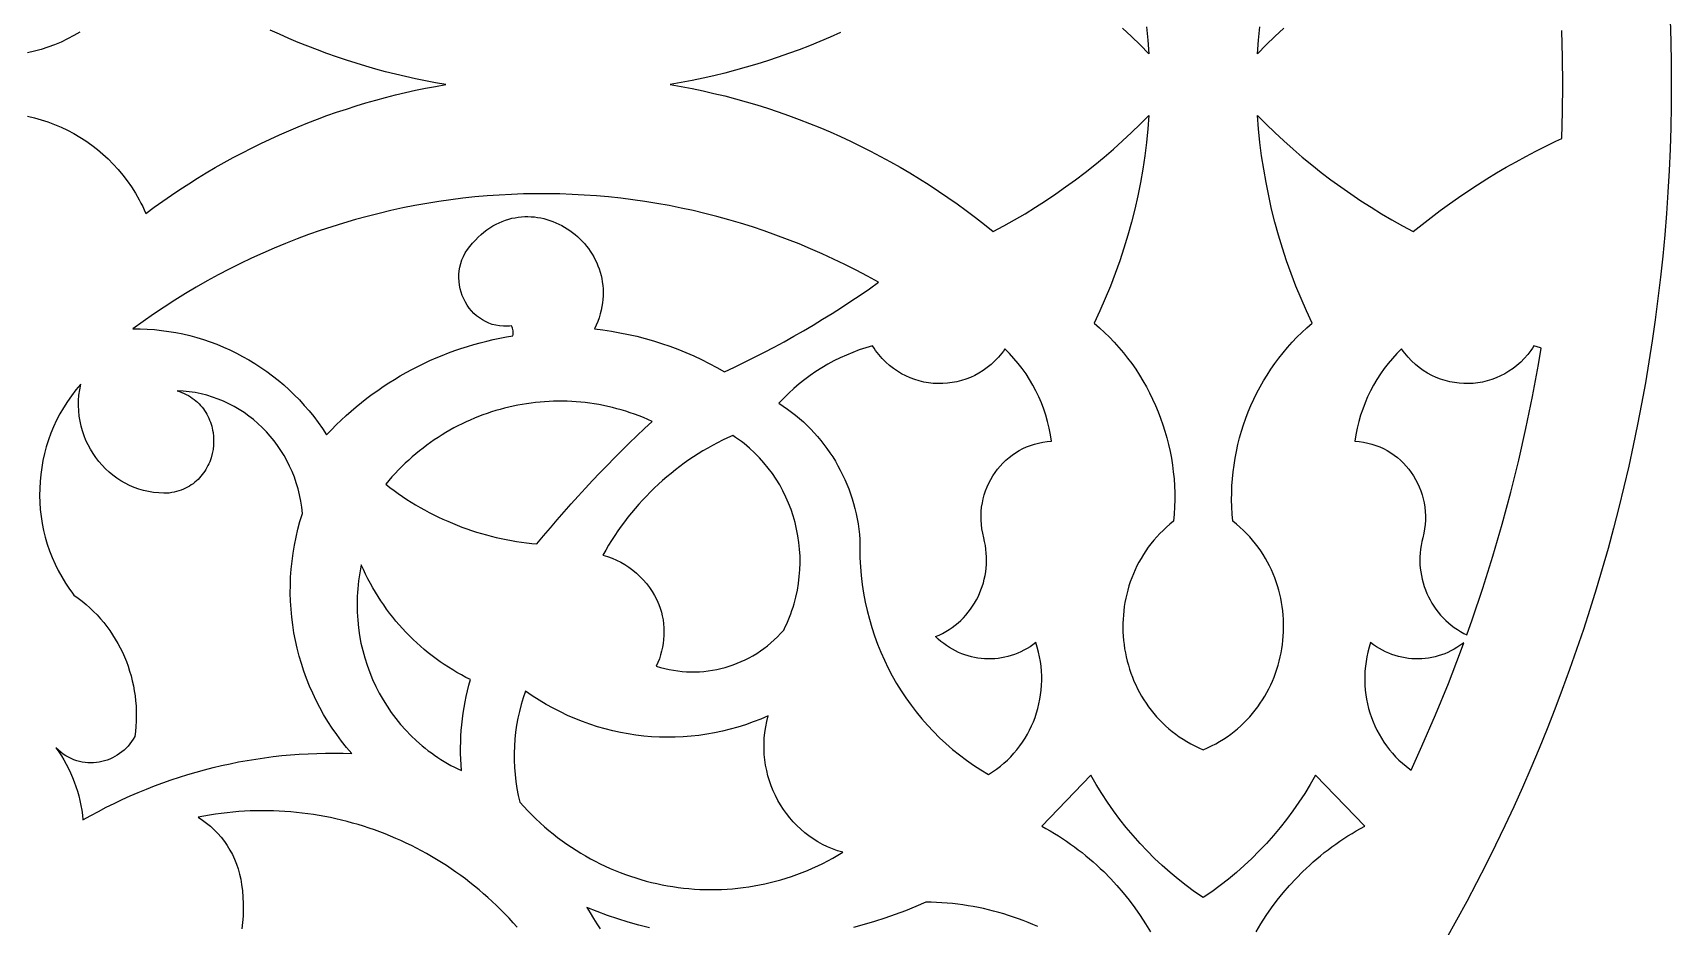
# Model space of a CAD drawing. Extents: x -1429 to -724, y 80 to 630.
# Drawn here: x -1072.3 to -996.8, y 318.4 to 359.6 of the extents above; entities that cross this region are included whole.
import ezdxf

# ---------------------------------------------------------------- set-up
doc = ezdxf.new("R2010")
doc.units = 0
doc.layers.add('LAYER_1', color=18, linetype='CONTINUOUS')

msp = doc.modelspace()

# ---------------------------------------------------------------- linework, layer by layer
at = {"layer": 'LAYER_1'}
msp.add_lwpolyline([(-1156.799, 357.173, -0.414214), (-1076.799, 437.173, -0.414214), (-996.799, 357.173, -0.414214), (-1076.799, 277.173, -0.414214)], format="xyb", close=True, dxfattribs=at)
for points in [[(-1072.55, 355.711), (-1072.232, 355.639), (-1071.917, 355.552), (-1071.607, 355.452), (-1071.301, 355.338), (-1071.001, 355.211), (-1070.706, 355.071), (-1070.418, 354.918), (-1070.135, 354.753), (-1069.86, 354.575), (-1069.592, 354.385), (-1069.331, 354.183), (-1069.079, 353.969), (-1068.835, 353.744), (-1068.6, 353.507), (-1068.375, 353.259), (-1068.159, 353), (-1067.954, 352.73), (-1067.759, 352.45), (-1067.575, 352.16), (-1067.403, 351.859), (-1067.321, 351.705), (-1067.242, 351.549), (-1067.167, 351.39), (-1067.094, 351.229), (-1066.707, 351.515), (-1066.316, 351.795), (-1065.922, 352.068), (-1065.524, 352.336), (-1065.123, 352.597), (-1064.718, 352.851), (-1064.311, 353.1), (-1063.9, 353.342), (-1063.486, 353.577), (-1063.069, 353.806), (-1062.649, 354.029), (-1062.226, 354.245), (-1061.801, 354.455), (-1061.372, 354.658), (-1060.941, 354.855), (-1060.508, 355.045), (-1060.072, 355.228), (-1059.633, 355.405), (-1059.193, 355.576), (-1058.749, 355.739), (-1058.304, 355.896), (-1057.856, 356.046), (-1057.407, 356.19), (-1056.955, 356.326), (-1056.502, 356.456), (-1056.046, 356.579), (-1055.589, 356.695), (-1055.13, 356.805), (-1054.669, 356.907), (-1054.207, 357.003), (-1053.743, 357.091), (-1053.278, 357.173), (-1053.743, 357.255), (-1054.207, 357.344), (-1054.669, 357.439), (-1055.13, 357.542), (-1055.589, 357.651), (-1056.046, 357.767), (-1056.502, 357.89), (-1056.955, 358.02), (-1057.407, 358.157), (-1057.856, 358.3), (-1058.304, 358.45), (-1058.749, 358.607), (-1059.193, 358.771), (-1059.633, 358.941), (-1060.072, 359.118), (-1060.508, 359.301), (-1060.941, 359.491), (-1061.372, 359.688)], [(-1070.135, 359.593), (-1070.418, 359.428), (-1070.706, 359.275), (-1071.001, 359.135), (-1071.301, 359.008), (-1071.607, 358.895), (-1071.917, 358.794), (-1072.232, 358.708), (-1072.55, 358.635)], [(-1035.091, 359.568), (-1035.561, 359.359), (-1036.035, 359.158), (-1036.512, 358.964), (-1036.991, 358.778), (-1037.473, 358.6), (-1037.958, 358.43), (-1038.445, 358.268), (-1038.935, 358.114), (-1039.427, 357.968), (-1039.922, 357.83), (-1040.419, 357.7), (-1040.917, 357.579), (-1041.418, 357.465), (-1041.921, 357.36), (-1042.425, 357.262), (-1042.931, 357.173), (-1042.425, 357.084), (-1041.921, 356.987), (-1041.418, 356.881), (-1040.917, 356.768), (-1040.419, 356.646), (-1039.922, 356.516), (-1039.427, 356.378), (-1038.935, 356.232), (-1038.445, 356.078), (-1037.958, 355.916), (-1037.473, 355.746), (-1036.991, 355.568), (-1036.512, 355.382), (-1036.035, 355.189), (-1035.561, 354.987), (-1035.091, 354.778), (-1034.623, 354.561), (-1034.159, 354.336), (-1033.697, 354.104), (-1033.24, 353.863), (-1032.785, 353.616), (-1032.335, 353.36), (-1031.888, 353.097), (-1031.444, 352.827), (-1031.005, 352.549), (-1030.569, 352.263), (-1030.138, 351.97), (-1029.711, 351.67), (-1029.287, 351.362), (-1028.869, 351.047), (-1028.454, 350.725), (-1028.044, 350.396), (-1027.551, 350.66), (-1027.062, 350.935), (-1026.58, 351.219), (-1026.103, 351.513), (-1025.632, 351.817), (-1025.166, 352.129), (-1024.707, 352.451), (-1024.254, 352.782), (-1023.808, 353.123), (-1023.368, 353.472), (-1022.934, 353.83), (-1022.507, 354.197), (-1022.087, 354.572), (-1021.674, 354.956), (-1021.268, 355.349), (-1020.869, 355.75), (-1020.918, 355.126), (-1020.982, 354.504), (-1021.061, 353.884), (-1021.154, 353.267), (-1021.262, 352.653), (-1021.385, 352.042), (-1021.522, 351.435), (-1021.673, 350.831), (-1021.839, 350.232), (-1022.019, 349.637), (-1022.213, 349.046), (-1022.421, 348.46), (-1022.643, 347.88), (-1022.879, 347.305), (-1023.129, 346.735), (-1023.393, 346.172), (-1023.15, 345.961), (-1022.914, 345.744), (-1022.686, 345.52), (-1022.466, 345.289), (-1022.253, 345.052), (-1022.048, 344.809), (-1021.851, 344.56), (-1021.662, 344.305), (-1021.48, 344.045), (-1021.307, 343.78), (-1021.143, 343.509), (-1020.986, 343.234), (-1020.838, 342.954), (-1020.698, 342.67), (-1020.567, 342.381), (-1020.445, 342.089), (-1020.331, 341.792), (-1020.226, 341.492), (-1020.13, 341.189), (-1020.043, 340.883), (-1019.965, 340.574), (-1019.896, 340.262), (-1019.836, 339.948), (-1019.786, 339.631), (-1019.745, 339.313), (-1019.714, 338.992), (-1019.692, 338.67), (-1019.68, 338.347), (-1019.678, 338.023), (-1019.686, 337.697), (-1019.703, 337.371), (-1019.73, 337.044), (-1019.899, 336.907), (-1020.061, 336.766), (-1020.217, 336.62), (-1020.366, 336.471), (-1020.509, 336.318), (-1020.645, 336.161), (-1020.775, 336.001), (-1020.899, 335.837), (-1021.016, 335.671), (-1021.127, 335.501), (-1021.232, 335.329), (-1021.33, 335.154), (-1021.422, 334.977), (-1021.508, 334.797), (-1021.588, 334.615), (-1021.661, 334.431), (-1021.729, 334.245), (-1021.79, 334.058), (-1021.845, 333.869), (-1021.894, 333.679), (-1021.937, 333.488), (-1021.974, 333.296), (-1022.005, 333.103), (-1022.03, 332.909), (-1022.049, 332.715), (-1022.062, 332.52), (-1022.069, 332.325), (-1022.07, 332.13), (-1022.065, 331.936), (-1022.055, 331.742), (-1022.038, 331.548), (-1022.016, 331.355), (-1021.988, 331.162), (-1021.954, 330.971), (-1021.914, 330.781), (-1021.869, 330.592), (-1021.818, 330.405), (-1021.761, 330.219), (-1021.699, 330.035), (-1021.631, 329.853), (-1021.558, 329.673), (-1021.478, 329.495), (-1021.394, 329.32), (-1021.303, 329.148), (-1021.208, 328.978), (-1021.106, 328.811), (-1020.999, 328.648), (-1020.887, 328.487), (-1020.77, 328.33), (-1020.647, 328.177), (-1020.518, 328.027), (-1020.384, 327.882), (-1020.245, 327.74), (-1020.101, 327.603), (-1019.951, 327.47), (-1019.796, 327.342), (-1019.636, 327.218), (-1019.47, 327.1), (-1019.299, 326.986), (-1019.123, 326.878), (-1018.942, 326.775), (-1018.756, 326.678), (-1018.565, 326.587), (-1018.368, 326.501), (-1018.17, 326.587), (-1017.979, 326.678), (-1017.793, 326.775), (-1017.612, 326.878), (-1017.436, 326.986), (-1017.265, 327.1), (-1017.1, 327.218), (-1016.939, 327.342), (-1016.784, 327.47), (-1016.635, 327.603), (-1016.49, 327.74), (-1016.351, 327.882), (-1016.217, 328.027), (-1016.089, 328.177), (-1015.966, 328.33), (-1015.848, 328.487), (-1015.736, 328.648), (-1015.629, 328.811), (-1015.528, 328.978), (-1015.432, 329.148), (-1015.342, 329.32), (-1015.257, 329.495), (-1015.178, 329.673), (-1015.104, 329.853), (-1015.036, 330.035), (-1014.974, 330.219), (-1014.917, 330.405), (-1014.866, 330.592), (-1014.821, 330.781), (-1014.781, 330.971), (-1014.748, 331.162), (-1014.719, 331.355), (-1014.697, 331.548), (-1014.681, 331.742), (-1014.67, 331.936), (-1014.665, 332.13), (-1014.667, 332.325), (-1014.674, 332.52), (-1014.687, 332.715), (-1014.706, 332.909), (-1014.73, 333.103), (-1014.761, 333.296), (-1014.798, 333.488), (-1014.841, 333.679), (-1014.89, 333.869), (-1014.945, 334.058), (-1015.007, 334.245), (-1015.074, 334.431), (-1015.148, 334.615), (-1015.227, 334.797), (-1015.313, 334.977), (-1015.405, 335.154), (-1015.504, 335.329), (-1015.608, 335.501), (-1015.719, 335.671), (-1015.837, 335.837), (-1015.96, 336.001), (-1016.09, 336.161), (-1016.227, 336.318), (-1016.369, 336.471), (-1016.518, 336.62), (-1016.674, 336.766), (-1016.836, 336.907), (-1017.005, 337.044), (-1017.032, 337.371), (-1017.05, 337.697), (-1017.057, 338.023), (-1017.055, 338.347), (-1017.043, 338.67), (-1017.021, 338.992), (-1016.99, 339.313), (-1016.949, 339.631), (-1016.899, 339.948), (-1016.839, 340.262), (-1016.77, 340.574), (-1016.692, 340.883), (-1016.605, 341.189), (-1016.509, 341.492), (-1016.404, 341.792), (-1016.291, 342.089), (-1016.168, 342.381), (-1016.037, 342.67), (-1015.897, 342.954), (-1015.749, 343.234), (-1015.593, 343.509), (-1015.428, 343.78), (-1015.255, 344.045), (-1015.074, 344.305), (-1014.885, 344.56), (-1014.687, 344.809), (-1014.482, 345.052), (-1014.27, 345.289), (-1014.049, 345.52), (-1013.821, 345.744), (-1013.585, 345.961), (-1013.342, 346.172), (-1013.606, 346.735), (-1013.856, 347.305), (-1014.092, 347.88), (-1014.315, 348.46), (-1014.523, 349.046), (-1014.717, 349.637), (-1014.897, 350.232), (-1015.062, 350.831), (-1015.214, 351.435), (-1015.351, 352.042), (-1015.473, 352.653), (-1015.581, 353.267), (-1015.675, 353.884), (-1015.753, 354.504), (-1015.817, 355.126), (-1015.866, 355.75), (-1015.468, 355.349), (-1015.061, 354.956), (-1014.648, 354.572), (-1014.228, 354.197), (-1013.801, 353.83), (-1013.368, 353.472), (-1012.928, 353.123), (-1012.481, 352.782), (-1012.028, 352.451), (-1011.569, 352.129), (-1011.104, 351.817), (-1010.633, 351.513), (-1010.156, 351.219), (-1009.673, 350.935), (-1009.185, 350.66), (-1008.691, 350.396), (-1008.281, 350.725), (-1007.867, 351.047), (-1007.448, 351.362), (-1007.025, 351.67), (-1006.597, 351.97), (-1006.166, 352.263), (-1005.73, 352.549), (-1005.291, 352.827), (-1004.848, 353.097), (-1004.401, 353.36), (-1003.95, 353.616), (-1003.496, 353.863), (-1003.038, 354.104), (-1002.577, 354.336), (-1002.112, 354.561), (-1001.843, 354.686), (-1001.81, 355.929), (-1001.799, 357.173), (-1001.81, 358.417), (-1001.843, 359.66)], [(-1020.982, 359.842), (-1020.918, 359.22), (-1020.869, 358.596), (-1021.268, 358.997), (-1021.674, 359.39), (-1022.087, 359.774)], [(-1014.648, 359.774), (-1015.061, 359.39), (-1015.468, 358.997), (-1015.866, 358.596), (-1015.817, 359.22), (-1015.753, 359.842)], [(-1015.934, 318.108), (-1015.707, 318.486), (-1015.467, 318.856), (-1015.216, 319.217), (-1014.952, 319.57), (-1014.677, 319.913), (-1014.39, 320.247), (-1014.091, 320.571), (-1013.781, 320.884), (-1013.622, 321.037), (-1013.46, 321.187), (-1013.296, 321.334), (-1013.129, 321.479), (-1012.959, 321.621), (-1012.787, 321.76), (-1012.612, 321.896), (-1012.434, 322.029), (-1012.254, 322.159), (-1012.071, 322.286), (-1011.886, 322.409), (-1011.698, 322.53), (-1011.508, 322.648), (-1011.316, 322.762), (-1011.121, 322.873), (-1010.923, 322.981), (-1013.189, 325.326), (-1013.433, 324.903), (-1013.689, 324.488), (-1013.956, 324.082), (-1014.234, 323.684), (-1014.524, 323.296), (-1014.824, 322.916), (-1015.134, 322.547), (-1015.455, 322.187), (-1015.786, 321.837), (-1016.127, 321.497), (-1016.477, 321.168), (-1016.837, 320.849), (-1017.206, 320.541), (-1017.584, 320.245), (-1017.971, 319.96), (-1018.366, 319.686), (-1018.367, 319.686), (-1018.368, 319.686), (-1018.368, 319.686), (-1018.369, 319.686), (-1018.764, 319.96), (-1019.151, 320.245), (-1019.529, 320.541), (-1019.898, 320.849), (-1020.258, 321.168), (-1020.608, 321.497), (-1020.949, 321.837), (-1021.28, 322.187), (-1021.601, 322.547), (-1021.912, 322.916), (-1022.212, 323.296), (-1022.501, 323.684), (-1022.779, 324.082), (-1023.047, 324.488), (-1023.303, 324.903), (-1023.547, 325.326), (-1025.812, 322.981), (-1025.615, 322.873), (-1025.42, 322.762), (-1025.227, 322.648), (-1025.037, 322.53), (-1024.849, 322.409), (-1024.664, 322.286), (-1024.481, 322.159), (-1024.301, 322.029), (-1024.124, 321.896), (-1023.949, 321.76), (-1023.776, 321.621), (-1023.606, 321.479), (-1023.439, 321.334), (-1023.275, 321.187), (-1023.113, 321.037), (-1022.954, 320.884), (-1022.644, 320.571), (-1022.346, 320.247), (-1022.059, 319.913), (-1021.783, 319.57), (-1021.52, 319.217), (-1021.268, 318.856), (-1021.028, 318.486), (-1020.801, 318.108)], [(-1049.99, 318.327), (-1050.173, 318.532), (-1050.359, 318.734), (-1050.548, 318.932), (-1050.74, 319.127), (-1050.935, 319.318), (-1051.133, 319.505), (-1051.333, 319.688), (-1051.536, 319.867), (-1051.741, 320.042), (-1051.949, 320.214), (-1052.16, 320.382), (-1052.373, 320.546), (-1052.588, 320.706), (-1052.806, 320.862), (-1053.026, 321.014), (-1053.248, 321.162), (-1053.473, 321.306), (-1053.699, 321.446), (-1053.928, 321.582), (-1054.158, 321.714), (-1054.391, 321.842), (-1054.625, 321.966), (-1054.862, 322.086), (-1055.1, 322.201), (-1055.34, 322.313), (-1055.581, 322.42), (-1055.824, 322.523), (-1056.069, 322.622), (-1056.315, 322.717), (-1056.563, 322.807), (-1056.813, 322.893), (-1057.063, 322.975), (-1057.315, 323.053), (-1057.568, 323.126), (-1057.823, 323.195), (-1058.078, 323.26), (-1058.335, 323.32), (-1058.593, 323.375), (-1058.852, 323.427), (-1059.111, 323.473), (-1059.372, 323.516), (-1059.634, 323.554), (-1059.896, 323.587), (-1060.159, 323.616), (-1060.423, 323.64), (-1060.687, 323.66), (-1060.952, 323.675), (-1061.217, 323.686), (-1061.483, 323.692), (-1061.75, 323.693), (-1062.016, 323.689), (-1062.283, 323.681), (-1062.551, 323.669), (-1062.818, 323.651), (-1063.086, 323.629), (-1063.354, 323.602), (-1063.622, 323.57), (-1063.889, 323.533), (-1064.157, 323.492), (-1064.425, 323.446), (-1064.692, 323.394), (-1064.492, 323.265), (-1064.3, 323.125), (-1064.117, 322.975), (-1063.943, 322.815), (-1063.778, 322.645), (-1063.624, 322.467), (-1063.479, 322.28), (-1063.345, 322.085), (-1063.222, 321.882), (-1063.11, 321.673), (-1063.009, 321.457), (-1062.92, 321.235), (-1062.843, 321.008), (-1062.779, 320.775), (-1062.726, 320.538), (-1062.687, 320.297), (-1062.649, 320.003), (-1062.623, 319.709), (-1062.609, 319.415), (-1062.606, 319.121), (-1062.615, 318.827), (-1062.636, 318.535), (-1062.668, 318.244)], [(-1025.997, 318.358), (-1026.216, 318.452), (-1026.436, 318.543), (-1026.659, 318.63), (-1026.882, 318.713), (-1027.108, 318.792), (-1027.335, 318.867), (-1027.564, 318.938), (-1027.794, 319.004), (-1028.026, 319.067), (-1028.259, 319.125), (-1028.493, 319.179), (-1028.728, 319.228), (-1028.965, 319.274), (-1029.203, 319.315), (-1029.442, 319.351), (-1029.682, 319.383), (-1029.924, 319.411), (-1030.166, 319.434), (-1030.409, 319.453), (-1030.653, 319.467), (-1030.898, 319.477), (-1031.144, 319.482), (-1031.611, 319.277), (-1032.083, 319.085), (-1032.557, 318.906), (-1033.035, 318.739), (-1033.516, 318.585), (-1034, 318.443), (-1034.486, 318.315)], [(-1043.889, 318.287), (-1044.377, 318.413), (-1044.862, 318.552), (-1045.345, 318.703), (-1045.824, 318.868), (-1046.301, 319.045), (-1046.774, 319.235), (-1046.626, 318.982), (-1046.474, 318.732), (-1046.319, 318.485), (-1046.161, 318.241)]]:
    msp.add_lwpolyline(points, dxfattribs=at)
for points in [[(-1049.133, 352.141), (-1049.693, 352.131), (-1050.252, 352.111), (-1050.812, 352.081), (-1051.37, 352.041), (-1051.928, 351.991), (-1052.486, 351.931), (-1053.042, 351.862), (-1053.597, 351.782), (-1054.151, 351.692), (-1054.703, 351.593), (-1055.254, 351.484), (-1055.804, 351.364), (-1056.351, 351.235), (-1056.897, 351.096), (-1057.441, 350.947), (-1057.983, 350.789), (-1058.522, 350.62), (-1059.059, 350.442), (-1059.594, 350.254), (-1060.126, 350.055), (-1060.655, 349.848), (-1061.181, 349.63), (-1061.704, 349.403), (-1062.224, 349.165), (-1062.741, 348.918), (-1063.254, 348.661), (-1063.764, 348.395), (-1064.27, 348.119), (-1064.773, 347.832), (-1065.271, 347.537), (-1065.765, 347.231), (-1066.256, 346.916), (-1066.741, 346.591), (-1067.223, 346.256), (-1067.699, 345.912), (-1067.364, 345.91), (-1067.031, 345.897), (-1066.699, 345.874), (-1066.369, 345.839), (-1066.041, 345.795), (-1065.715, 345.74), (-1065.392, 345.674), (-1065.072, 345.599), (-1064.755, 345.513), (-1064.441, 345.418), (-1064.131, 345.313), (-1063.824, 345.197), (-1063.52, 345.073), (-1063.221, 344.939), (-1062.926, 344.795), (-1062.636, 344.642), (-1062.35, 344.48), (-1062.069, 344.309), (-1061.794, 344.129), (-1061.523, 343.941), (-1061.258, 343.743), (-1060.999, 343.537), (-1060.745, 343.323), (-1060.498, 343.1), (-1060.257, 342.869), (-1060.023, 342.63), (-1059.795, 342.383), (-1059.574, 342.128), (-1059.361, 341.865), (-1059.155, 341.595), (-1058.956, 341.317), (-1058.765, 341.031), (-1058.547, 341.258), (-1058.325, 341.481), (-1058.099, 341.698), (-1057.869, 341.91), (-1057.635, 342.117), (-1057.398, 342.319), (-1057.156, 342.515), (-1056.911, 342.707), (-1056.663, 342.892), (-1056.411, 343.073), (-1056.156, 343.248), (-1055.898, 343.417), (-1055.636, 343.581), (-1055.371, 343.74), (-1055.104, 343.892), (-1054.833, 344.04), (-1054.56, 344.181), (-1054.283, 344.317), (-1054.005, 344.446), (-1053.723, 344.57), (-1053.439, 344.688), (-1053.153, 344.801), (-1052.865, 344.907), (-1052.574, 345.007), (-1052.281, 345.101), (-1051.986, 345.189), (-1051.689, 345.271), (-1051.39, 345.346), (-1051.089, 345.415), (-1050.787, 345.478), (-1050.483, 345.535), (-1050.177, 345.585), (-1050.168, 345.644), (-1050.164, 345.703), (-1050.165, 345.762), (-1050.172, 345.82), (-1050.183, 345.878), (-1050.199, 345.934), (-1050.22, 345.989), (-1050.246, 346.042), (-1050.34, 346.033), (-1050.434, 346.028), (-1050.617, 346.028), (-1050.795, 346.044), (-1050.967, 346.074), (-1051.132, 346.118), (-1051.291, 346.174), (-1051.444, 346.243), (-1051.588, 346.323), (-1051.726, 346.414), (-1051.855, 346.515), (-1051.976, 346.625), (-1052.089, 346.744), (-1052.193, 346.871), (-1052.287, 347.005), (-1052.372, 347.146), (-1052.447, 347.292), (-1052.512, 347.444), (-1052.567, 347.6), (-1052.61, 347.76), (-1052.642, 347.923), (-1052.663, 348.088), (-1052.672, 348.255), (-1052.669, 348.422), (-1052.653, 348.59), (-1052.625, 348.758), (-1052.583, 348.924), (-1052.528, 349.088), (-1052.459, 349.25), (-1052.376, 349.409), (-1052.278, 349.563), (-1052.165, 349.713), (-1052.038, 349.858), (-1051.912, 349.999), (-1051.782, 350.131), (-1051.651, 350.254), (-1051.516, 350.367), (-1051.38, 350.472), (-1051.241, 350.568), (-1051.1, 350.655), (-1050.958, 350.734), (-1050.814, 350.804), (-1050.669, 350.867), (-1050.523, 350.921), (-1050.376, 350.967), (-1050.228, 351.006), (-1050.08, 351.036), (-1049.931, 351.06), (-1049.783, 351.075), (-1049.634, 351.084), (-1049.486, 351.086), (-1049.338, 351.08), (-1049.191, 351.068), (-1049.045, 351.049), (-1048.9, 351.023), (-1048.756, 350.992), (-1048.613, 350.953), (-1048.473, 350.909), (-1048.334, 350.859), (-1048.197, 350.803), (-1048.063, 350.741), (-1047.931, 350.674), (-1047.802, 350.601), (-1047.675, 350.523), (-1047.552, 350.44), (-1047.432, 350.352), (-1047.315, 350.259), (-1047.203, 350.161), (-1047.094, 350.059), (-1046.989, 349.952), (-1046.888, 349.841), (-1046.792, 349.726), (-1046.7, 349.607), (-1046.614, 349.484), (-1046.532, 349.357), (-1046.456, 349.227), (-1046.385, 349.093), (-1046.32, 348.956), (-1046.261, 348.815), (-1046.208, 348.672), (-1046.161, 348.526), (-1046.12, 348.377), (-1046.087, 348.225), (-1046.06, 348.071), (-1046.04, 347.914), (-1046.027, 347.756), (-1046.022, 347.595), (-1046.024, 347.432), (-1046.035, 347.268), (-1046.053, 347.102), (-1046.08, 346.935), (-1046.115, 346.766), (-1046.159, 346.596), (-1046.211, 346.425), (-1046.273, 346.252), (-1046.344, 346.08), (-1046.424, 345.906), (-1046.03, 345.859), (-1045.637, 345.802), (-1045.247, 345.734), (-1044.858, 345.656), (-1044.472, 345.567), (-1044.088, 345.469), (-1043.707, 345.359), (-1043.329, 345.24), (-1042.954, 345.111), (-1042.583, 344.971), (-1042.215, 344.822), (-1041.85, 344.662), (-1041.49, 344.493), (-1041.133, 344.314), (-1040.781, 344.125), (-1040.433, 343.927), (-1039.968, 344.145), (-1039.506, 344.368), (-1039.046, 344.597), (-1038.589, 344.831), (-1038.135, 345.071), (-1037.683, 345.316), (-1037.235, 345.566), (-1036.789, 345.822), (-1036.346, 346.083), (-1035.906, 346.35), (-1035.469, 346.622), (-1035.035, 346.899), (-1034.604, 347.181), (-1034.176, 347.469), (-1033.751, 347.762), (-1033.33, 348.06), (-1033.843, 348.342), (-1034.36, 348.615), (-1034.88, 348.877), (-1035.403, 349.129), (-1035.929, 349.371), (-1036.459, 349.602), (-1036.99, 349.824), (-1037.525, 350.035), (-1038.062, 350.236), (-1038.601, 350.427), (-1039.143, 350.608), (-1039.687, 350.779), (-1040.233, 350.939), (-1040.78, 351.09), (-1041.33, 351.23), (-1041.881, 351.361), (-1042.433, 351.481), (-1042.987, 351.591), (-1043.542, 351.691), (-1044.099, 351.781), (-1044.656, 351.861), (-1045.214, 351.931), (-1045.773, 351.991), (-1046.332, 352.041), (-1046.892, 352.081), (-1047.452, 352.111), (-1048.012, 352.131), (-1048.572, 352.141)], [(-1033.914, 345.035), (-1034.217, 344.935), (-1034.517, 344.825), (-1034.812, 344.704), (-1035.102, 344.572), (-1035.388, 344.43), (-1035.668, 344.278), (-1035.943, 344.116), (-1036.213, 343.944), (-1036.477, 343.762), (-1036.734, 343.571), (-1036.985, 343.37), (-1037.23, 343.161), (-1037.467, 342.942), (-1037.698, 342.714), (-1037.921, 342.478), (-1037.721, 342.348), (-1037.526, 342.213), (-1037.336, 342.073), (-1037.151, 341.927), (-1036.97, 341.776), (-1036.794, 341.62), (-1036.623, 341.458), (-1036.457, 341.292), (-1036.296, 341.121), (-1036.141, 340.946), (-1035.99, 340.765), (-1035.845, 340.581), (-1035.706, 340.393), (-1035.572, 340.2), (-1035.443, 340.003), (-1035.32, 339.803), (-1035.203, 339.599), (-1035.092, 339.391), (-1034.987, 339.18), (-1034.887, 338.966), (-1034.794, 338.749), (-1034.707, 338.529), (-1034.626, 338.305), (-1034.552, 338.08), (-1034.484, 337.851), (-1034.422, 337.62), (-1034.367, 337.387), (-1034.318, 337.152), (-1034.277, 336.914), (-1034.242, 336.675), (-1034.214, 336.434), (-1034.193, 336.191), (-1034.198, 335.773), (-1034.19, 335.356), (-1034.168, 334.942), (-1034.132, 334.531), (-1034.083, 334.122), (-1034.02, 333.717), (-1033.944, 333.315), (-1033.855, 332.917), (-1033.753, 332.524), (-1033.639, 332.135), (-1033.511, 331.751), (-1033.372, 331.372), (-1033.221, 330.999), (-1033.057, 330.631), (-1032.882, 330.27), (-1032.695, 329.915), (-1032.496, 329.566), (-1032.287, 329.225), (-1032.066, 328.891), (-1031.834, 328.565), (-1031.591, 328.247), (-1031.338, 327.937), (-1031.075, 327.636), (-1030.801, 327.344), (-1030.517, 327.061), (-1030.223, 326.787), (-1029.919, 326.523), (-1029.606, 326.27), (-1029.283, 326.027), (-1028.951, 325.795), (-1028.61, 325.574), (-1028.26, 325.364), (-1028.072, 325.483), (-1027.891, 325.609), (-1027.717, 325.743), (-1027.55, 325.883), (-1027.389, 326.03), (-1027.236, 326.183), (-1027.09, 326.342), (-1026.951, 326.507), (-1026.82, 326.678), (-1026.696, 326.853), (-1026.58, 327.034), (-1026.472, 327.219), (-1026.371, 327.408), (-1026.278, 327.602), (-1026.194, 327.799), (-1026.117, 327.999), (-1026.049, 328.203), (-1025.989, 328.41), (-1025.937, 328.619), (-1025.894, 328.83), (-1025.86, 329.044), (-1025.834, 329.259), (-1025.818, 329.476), (-1025.81, 329.694), (-1025.811, 329.912), (-1025.821, 330.132), (-1025.841, 330.351), (-1025.87, 330.571), (-1025.908, 330.79), (-1025.956, 331.009), (-1026.014, 331.227), (-1026.082, 331.444), (-1026.214, 331.344), (-1026.35, 331.252), (-1026.488, 331.167), (-1026.629, 331.089), (-1026.773, 331.018), (-1026.918, 330.954), (-1027.066, 330.897), (-1027.215, 330.847), (-1027.365, 330.804), (-1027.517, 330.769), (-1027.67, 330.74), (-1027.824, 330.718), (-1027.978, 330.703), (-1028.132, 330.695), (-1028.287, 330.694), (-1028.441, 330.7), (-1028.595, 330.713), (-1028.749, 330.732), (-1028.901, 330.759), (-1029.053, 330.792), (-1029.203, 330.833), (-1029.351, 330.88), (-1029.498, 330.934), (-1029.643, 330.994), (-1029.785, 331.062), (-1029.925, 331.136), (-1030.063, 331.217), (-1030.197, 331.305), (-1030.328, 331.4), (-1030.456, 331.501), (-1030.581, 331.609), (-1030.701, 331.724), (-1030.538, 331.794), (-1030.381, 331.871), (-1030.228, 331.954), (-1030.08, 332.045), (-1029.938, 332.142), (-1029.8, 332.245), (-1029.668, 332.354), (-1029.542, 332.469), (-1029.421, 332.589), (-1029.306, 332.714), (-1029.197, 332.844), (-1029.094, 332.979), (-1028.998, 333.119), (-1028.907, 333.262), (-1028.823, 333.41), (-1028.745, 333.561), (-1028.674, 333.716), (-1028.61, 333.873), (-1028.552, 334.034), (-1028.501, 334.198), (-1028.458, 334.364), (-1028.422, 334.532), (-1028.393, 334.702), (-1028.371, 334.874), (-1028.358, 335.048), (-1028.351, 335.222), (-1028.353, 335.398), (-1028.363, 335.574), (-1028.38, 335.751), (-1028.406, 335.928), (-1028.44, 336.105), (-1028.483, 336.282), (-1028.531, 336.486), (-1028.568, 336.689), (-1028.592, 336.892), (-1028.605, 337.094), (-1028.607, 337.294), (-1028.598, 337.492), (-1028.578, 337.688), (-1028.547, 337.881), (-1028.506, 338.071), (-1028.456, 338.258), (-1028.395, 338.441), (-1028.325, 338.619), (-1028.246, 338.793), (-1028.159, 338.963), (-1028.062, 339.126), (-1027.957, 339.284), (-1027.844, 339.436), (-1027.723, 339.582), (-1027.595, 339.72), (-1027.459, 339.852), (-1027.317, 339.976), (-1027.167, 340.091), (-1027.012, 340.199), (-1026.849, 340.297), (-1026.681, 340.387), (-1026.508, 340.467), (-1026.328, 340.537), (-1026.144, 340.597), (-1025.955, 340.646), (-1025.761, 340.684), (-1025.563, 340.711), (-1025.36, 340.726), (-1025.407, 341.031), (-1025.467, 341.333), (-1025.539, 341.631), (-1025.623, 341.924), (-1025.719, 342.214), (-1025.826, 342.498), (-1025.946, 342.777), (-1026.076, 343.05), (-1026.218, 343.317), (-1026.371, 343.578), (-1026.534, 343.832), (-1026.709, 344.079), (-1026.893, 344.319), (-1027.088, 344.55), (-1027.293, 344.773), (-1027.507, 344.988), (-1027.579, 344.887), (-1027.654, 344.789), (-1027.73, 344.694), (-1027.809, 344.603), (-1027.973, 344.431), (-1028.145, 344.271), (-1028.324, 344.125), (-1028.51, 343.992), (-1028.701, 343.873), (-1028.898, 343.766), (-1029.1, 343.673), (-1029.306, 343.592), (-1029.515, 343.525), (-1029.727, 343.471), (-1029.941, 343.43), (-1030.157, 343.403), (-1030.374, 343.388), (-1030.592, 343.386), (-1030.809, 343.398), (-1031.025, 343.422), (-1031.239, 343.459), (-1031.452, 343.51), (-1031.661, 343.573), (-1031.868, 343.65), (-1032.07, 343.739), (-1032.267, 343.841), (-1032.46, 343.957), (-1032.646, 344.085), (-1032.826, 344.226), (-1032.999, 344.38), (-1033.164, 344.547), (-1033.32, 344.726), (-1033.468, 344.919), (-1033.538, 345.02), (-1033.606, 345.124)], [(-1003.197, 345.02), (-1003.267, 344.919), (-1003.415, 344.726), (-1003.571, 344.547), (-1003.736, 344.38), (-1003.909, 344.226), (-1004.089, 344.085), (-1004.276, 343.957), (-1004.468, 343.841), (-1004.666, 343.739), (-1004.868, 343.65), (-1005.074, 343.573), (-1005.284, 343.51), (-1005.496, 343.459), (-1005.711, 343.422), (-1005.927, 343.398), (-1006.144, 343.386), (-1006.361, 343.388), (-1006.578, 343.403), (-1006.794, 343.43), (-1007.008, 343.471), (-1007.22, 343.525), (-1007.43, 343.592), (-1007.635, 343.673), (-1007.837, 343.766), (-1008.034, 343.873), (-1008.226, 343.992), (-1008.411, 344.125), (-1008.59, 344.271), (-1008.762, 344.431), (-1008.926, 344.603), (-1009.005, 344.694), (-1009.082, 344.789), (-1009.156, 344.887), (-1009.228, 344.988), (-1009.443, 344.773), (-1009.647, 344.55), (-1009.842, 344.319), (-1010.027, 344.079), (-1010.201, 343.832), (-1010.365, 343.578), (-1010.517, 343.317), (-1010.659, 343.05), (-1010.79, 342.777), (-1010.909, 342.498), (-1011.017, 342.214), (-1011.113, 341.924), (-1011.197, 341.631), (-1011.268, 341.333), (-1011.328, 341.031), (-1011.375, 340.726), (-1011.173, 340.711), (-1010.975, 340.684), (-1010.781, 340.646), (-1010.591, 340.597), (-1010.407, 340.537), (-1010.228, 340.467), (-1010.054, 340.387), (-1009.886, 340.297), (-1009.724, 340.199), (-1009.568, 340.091), (-1009.419, 339.976), (-1009.276, 339.852), (-1009.14, 339.72), (-1009.012, 339.582), (-1008.891, 339.436), (-1008.778, 339.284), (-1008.673, 339.126), (-1008.577, 338.963), (-1008.489, 338.793), (-1008.41, 338.619), (-1008.34, 338.441), (-1008.28, 338.258), (-1008.229, 338.071), (-1008.188, 337.881), (-1008.158, 337.688), (-1008.138, 337.492), (-1008.128, 337.294), (-1008.13, 337.094), (-1008.143, 336.892), (-1008.168, 336.689), (-1008.204, 336.486), (-1008.252, 336.282), (-1008.295, 336.105), (-1008.329, 335.928), (-1008.355, 335.751), (-1008.373, 335.574), (-1008.382, 335.398), (-1008.384, 335.222), (-1008.378, 335.048), (-1008.364, 334.874), (-1008.342, 334.702), (-1008.314, 334.532), (-1008.277, 334.364), (-1008.234, 334.198), (-1008.183, 334.034), (-1008.126, 333.873), (-1008.061, 333.716), (-1007.99, 333.561), (-1007.913, 333.41), (-1007.828, 333.262), (-1007.738, 333.119), (-1007.641, 332.979), (-1007.538, 332.844), (-1007.429, 332.714), (-1007.314, 332.589), (-1007.193, 332.469), (-1007.067, 332.354), (-1006.935, 332.245), (-1006.798, 332.142), (-1006.655, 332.045), (-1006.507, 331.954), (-1006.355, 331.871), (-1006.223, 331.807), (-1005.977, 332.492), (-1005.482, 333.96), (-1005.019, 335.432), (-1004.59, 336.905), (-1004.192, 338.378), (-1003.827, 339.851), (-1003.493, 341.323), (-1003.191, 342.792), (-1002.919, 344.259), (-1002.793, 345.026), (-1002.822, 345.035), (-1003.129, 345.124)], [(-1070.21, 343.226), (-1070.318, 343.095), (-1070.523, 342.829), (-1070.715, 342.555), (-1070.894, 342.274), (-1071.059, 341.987), (-1071.211, 341.694), (-1071.349, 341.396), (-1071.474, 341.093), (-1071.586, 340.786), (-1071.684, 340.475), (-1071.769, 340.16), (-1071.84, 339.843), (-1071.898, 339.523), (-1071.942, 339.201), (-1071.973, 338.878), (-1071.99, 338.553), (-1071.994, 338.229), (-1071.984, 337.904), (-1071.96, 337.58), (-1071.923, 337.257), (-1071.872, 336.935), (-1071.808, 336.615), (-1071.73, 336.298), (-1071.638, 335.984), (-1071.533, 335.673), (-1071.413, 335.366), (-1071.281, 335.063), (-1071.134, 334.766), (-1070.974, 334.473), (-1070.8, 334.187), (-1070.612, 333.907), (-1070.513, 333.769), (-1070.411, 333.633), (-1070.217, 333.496), (-1070.03, 333.353), (-1069.849, 333.203), (-1069.673, 333.047), (-1069.505, 332.885), (-1069.342, 332.718), (-1069.186, 332.546), (-1069.036, 332.368), (-1068.893, 332.185), (-1068.757, 331.998), (-1068.627, 331.806), (-1068.504, 331.61), (-1068.388, 331.41), (-1068.279, 331.205), (-1068.178, 330.998), (-1068.083, 330.786), (-1067.995, 330.572), (-1067.915, 330.354), (-1067.843, 330.134), (-1067.777, 329.911), (-1067.72, 329.686), (-1067.67, 329.458), (-1067.628, 329.228), (-1067.593, 328.997), (-1067.567, 328.764), (-1067.548, 328.53), (-1067.538, 328.294), (-1067.536, 328.058), (-1067.542, 327.821), (-1067.556, 327.584), (-1067.579, 327.346), (-1067.61, 327.108), (-1067.678, 326.992), (-1067.752, 326.881), (-1067.831, 326.775), (-1067.916, 326.674), (-1068.006, 326.579), (-1068.101, 326.489), (-1068.201, 326.406), (-1068.305, 326.328), (-1068.413, 326.256), (-1068.524, 326.19), (-1068.639, 326.13), (-1068.756, 326.077), (-1068.876, 326.031), (-1068.999, 325.991), (-1069.123, 325.958), (-1069.25, 325.932), (-1069.377, 325.914), (-1069.506, 325.903), (-1069.635, 325.899), (-1069.765, 325.903), (-1069.895, 325.914), (-1070.025, 325.934), (-1070.154, 325.962), (-1070.282, 325.997), (-1070.409, 326.042), (-1070.535, 326.094), (-1070.659, 326.156), (-1070.781, 326.226), (-1070.9, 326.305), (-1071.017, 326.393), (-1071.13, 326.491), (-1071.24, 326.598), (-1071.111, 326.414), (-1070.989, 326.226), (-1070.873, 326.034), (-1070.763, 325.839), (-1070.661, 325.64), (-1070.565, 325.437), (-1070.476, 325.232), (-1070.394, 325.023), (-1070.319, 324.811), (-1070.251, 324.597), (-1070.19, 324.381), (-1070.136, 324.162), (-1070.09, 323.941), (-1070.051, 323.718), (-1070.02, 323.494), (-1069.996, 323.268), (-1069.64, 323.469), (-1069.281, 323.663), (-1068.919, 323.851), (-1068.555, 324.032), (-1068.187, 324.207), (-1067.818, 324.375), (-1067.446, 324.536), (-1067.071, 324.69), (-1066.695, 324.838), (-1066.316, 324.979), (-1065.935, 325.113), (-1065.552, 325.24), (-1065.167, 325.361), (-1064.78, 325.475), (-1064.392, 325.582), (-1064.002, 325.682), (-1063.61, 325.775), (-1063.217, 325.861), (-1062.822, 325.94), (-1062.426, 326.013), (-1062.029, 326.078), (-1061.63, 326.136), (-1061.231, 326.187), (-1060.83, 326.232), (-1060.429, 326.269), (-1060.027, 326.299), (-1059.624, 326.322), (-1059.22, 326.338), (-1058.816, 326.346), (-1058.411, 326.348), (-1058.006, 326.342), (-1057.601, 326.329), (-1057.844, 326.612), (-1058.077, 326.903), (-1058.3, 327.2), (-1058.511, 327.503), (-1058.712, 327.813), (-1058.903, 328.128), (-1059.082, 328.449), (-1059.251, 328.775), (-1059.409, 329.107), (-1059.555, 329.442), (-1059.691, 329.783), (-1059.816, 330.127), (-1059.929, 330.475), (-1060.032, 330.826), (-1060.123, 331.181), (-1060.202, 331.538), (-1060.271, 331.898), (-1060.327, 332.26), (-1060.373, 332.624), (-1060.406, 332.99), (-1060.428, 333.357), (-1060.439, 333.725), (-1060.437, 334.093), (-1060.424, 334.462), (-1060.399, 334.831), (-1060.361, 335.2), (-1060.312, 335.569), (-1060.251, 335.936), (-1060.177, 336.303), (-1060.091, 336.668), (-1059.993, 337.031), (-1059.883, 337.393), (-1059.914, 337.684), (-1059.958, 337.971), (-1060.014, 338.254), (-1060.082, 338.531), (-1060.162, 338.803), (-1060.253, 339.07), (-1060.356, 339.33), (-1060.47, 339.585), (-1060.594, 339.833), (-1060.728, 340.074), (-1060.872, 340.308), (-1061.026, 340.535), (-1061.189, 340.754), (-1061.362, 340.965), (-1061.543, 341.167), (-1061.732, 341.361), (-1061.93, 341.547), (-1062.135, 341.723), (-1062.348, 341.889), (-1062.568, 342.046), (-1062.795, 342.193), (-1063.029, 342.329), (-1063.269, 342.455), (-1063.515, 342.569), (-1063.766, 342.673), (-1064.023, 342.765), (-1064.285, 342.845), (-1064.552, 342.912), (-1064.823, 342.968), (-1065.099, 343.01), (-1065.378, 343.039), (-1065.66, 343.055), (-1065.548, 343.019), (-1065.44, 342.979), (-1065.335, 342.935), (-1065.235, 342.887), (-1065.138, 342.835), (-1065.046, 342.779), (-1064.957, 342.72), (-1064.872, 342.658), (-1064.792, 342.593), (-1064.715, 342.524), (-1064.641, 342.453), (-1064.572, 342.379), (-1064.507, 342.302), (-1064.445, 342.223), (-1064.387, 342.142), (-1064.333, 342.058), (-1064.283, 341.973), (-1064.237, 341.885), (-1064.194, 341.796), (-1064.156, 341.706), (-1064.121, 341.614), (-1064.089, 341.52), (-1064.062, 341.426), (-1064.038, 341.33), (-1064.018, 341.234), (-1064.001, 341.137), (-1063.98, 340.941), (-1063.973, 340.744), (-1063.98, 340.547), (-1064.002, 340.352), (-1064.039, 340.158), (-1064.09, 339.968), (-1064.121, 339.875), (-1064.155, 339.783), (-1064.193, 339.693), (-1064.234, 339.604), (-1064.279, 339.517), (-1064.328, 339.431), (-1064.38, 339.348), (-1064.435, 339.267), (-1064.494, 339.188), (-1064.557, 339.112), (-1064.622, 339.038), (-1064.692, 338.967), (-1064.764, 338.899), (-1064.841, 338.834), (-1064.92, 338.772), (-1065.003, 338.713), (-1065.089, 338.658), (-1065.179, 338.606), (-1065.272, 338.559), (-1065.369, 338.515), (-1065.469, 338.475), (-1065.572, 338.439), (-1065.678, 338.408), (-1065.788, 338.381), (-1065.901, 338.359), (-1066.017, 338.341), (-1066.262, 338.335), (-1066.503, 338.344), (-1066.74, 338.367), (-1066.972, 338.405), (-1067.199, 338.456), (-1067.421, 338.521), (-1067.637, 338.598), (-1067.847, 338.688), (-1068.051, 338.79), (-1068.248, 338.903), (-1068.437, 339.026), (-1068.619, 339.161), (-1068.793, 339.305), (-1068.959, 339.46), (-1069.116, 339.623), (-1069.264, 339.795), (-1069.403, 339.975), (-1069.532, 340.163), (-1069.65, 340.358), (-1069.758, 340.56), (-1069.856, 340.769), (-1069.942, 340.983), (-1070.016, 341.203), (-1070.078, 341.428), (-1070.128, 341.657), (-1070.165, 341.891), (-1070.189, 342.128), (-1070.2, 342.369), (-1070.196, 342.612), (-1070.179, 342.858), (-1070.147, 343.105), (-1070.099, 343.354)], [(-1048.309, 342.571), (-1048.517, 342.563), (-1048.725, 342.551), (-1048.932, 342.534), (-1049.139, 342.514), (-1049.346, 342.489), (-1049.551, 342.46), (-1049.757, 342.426), (-1049.961, 342.389), (-1050.165, 342.347), (-1050.368, 342.302), (-1050.57, 342.252), (-1050.771, 342.198), (-1050.971, 342.14), (-1051.169, 342.078), (-1051.367, 342.012), (-1051.564, 341.942), (-1051.759, 341.867), (-1051.953, 341.789), (-1052.145, 341.707), (-1052.336, 341.621), (-1052.526, 341.531), (-1052.714, 341.437), (-1052.9, 341.339), (-1053.084, 341.237), (-1053.267, 341.131), (-1053.448, 341.021), (-1053.627, 340.907), (-1053.804, 340.79), (-1053.979, 340.668), (-1054.153, 340.543), (-1054.323, 340.414), (-1054.492, 340.281), (-1054.658, 340.144), (-1054.823, 340.004), (-1054.984, 339.86), (-1055.144, 339.712), (-1055.3, 339.56), (-1055.454, 339.405), (-1055.606, 339.246), (-1055.755, 339.083), (-1055.901, 338.916), (-1056.044, 338.746), (-1055.853, 338.599), (-1055.66, 338.456), (-1055.465, 338.317), (-1055.268, 338.181), (-1055.068, 338.049), (-1054.867, 337.921), (-1054.663, 337.797), (-1054.458, 337.677), (-1054.25, 337.56), (-1054.041, 337.448), (-1053.83, 337.339), (-1053.617, 337.234), (-1053.403, 337.134), (-1053.187, 337.037), (-1052.969, 336.944), (-1052.75, 336.855), (-1052.529, 336.77), (-1052.307, 336.689), (-1052.083, 336.613), (-1051.858, 336.54), (-1051.632, 336.471), (-1051.405, 336.407), (-1051.176, 336.347), (-1050.947, 336.291), (-1050.716, 336.239), (-1050.484, 336.191), (-1050.252, 336.148), (-1050.018, 336.109), (-1049.784, 336.074), (-1049.548, 336.043), (-1049.312, 336.017), (-1049.076, 335.995), (-1048.766, 336.37), (-1048.453, 336.741), (-1048.137, 337.11), (-1047.818, 337.477), (-1047.496, 337.84), (-1047.171, 338.201), (-1046.843, 338.558), (-1046.513, 338.913), (-1046.179, 339.265), (-1045.843, 339.614), (-1045.503, 339.959), (-1045.161, 340.302), (-1044.816, 340.642), (-1044.468, 340.979), (-1044.118, 341.313), (-1043.764, 341.644), (-1043.964, 341.733), (-1044.166, 341.817), (-1044.368, 341.897), (-1044.571, 341.973), (-1044.775, 342.044), (-1044.98, 342.11), (-1045.185, 342.172), (-1045.391, 342.229), (-1045.598, 342.282), (-1045.805, 342.331), (-1046.013, 342.375), (-1046.221, 342.415), (-1046.429, 342.45), (-1046.638, 342.481), (-1046.846, 342.507), (-1047.055, 342.529), (-1047.264, 342.547), (-1047.473, 342.56), (-1047.682, 342.57), (-1047.891, 342.574), (-1048.1, 342.575)], [(-1040.287, 340.888), (-1040.52, 340.777), (-1040.75, 340.66), (-1040.977, 340.539), (-1041.201, 340.413), (-1041.423, 340.283), (-1041.642, 340.148), (-1041.858, 340.009), (-1042.072, 339.865), (-1042.282, 339.717), (-1042.489, 339.565), (-1042.693, 339.409), (-1042.894, 339.248), (-1043.092, 339.083), (-1043.286, 338.915), (-1043.477, 338.742), (-1043.665, 338.565), (-1043.849, 338.385), (-1044.03, 338.2), (-1044.207, 338.012), (-1044.38, 337.82), (-1044.55, 337.624), (-1044.716, 337.425), (-1044.878, 337.222), (-1045.037, 337.016), (-1045.191, 336.806), (-1045.342, 336.593), (-1045.488, 336.376), (-1045.63, 336.156), (-1045.769, 335.933), (-1045.903, 335.707), (-1046.032, 335.477), (-1045.818, 335.413), (-1045.61, 335.338), (-1045.406, 335.25), (-1045.209, 335.151), (-1045.018, 335.041), (-1044.834, 334.92), (-1044.656, 334.789), (-1044.487, 334.648), (-1044.325, 334.497), (-1044.172, 334.337), (-1044.027, 334.167), (-1043.892, 333.99), (-1043.766, 333.804), (-1043.65, 333.61), (-1043.544, 333.409), (-1043.45, 333.2), (-1043.389, 333.026), (-1043.338, 332.85), (-1043.296, 332.672), (-1043.263, 332.493), (-1043.239, 332.312), (-1043.224, 332.131), (-1043.219, 331.95), (-1043.222, 331.769), (-1043.234, 331.588), (-1043.256, 331.407), (-1043.287, 331.229), (-1043.326, 331.051), (-1043.375, 330.876), (-1043.432, 330.702), (-1043.499, 330.532), (-1043.574, 330.364), (-1043.377, 330.304), (-1043.178, 330.251), (-1042.979, 330.206), (-1042.779, 330.168), (-1042.579, 330.139), (-1042.379, 330.116), (-1042.178, 330.102), (-1041.978, 330.094), (-1041.778, 330.094), (-1041.579, 330.102), (-1041.38, 330.116), (-1041.182, 330.138), (-1040.985, 330.167), (-1040.79, 330.204), (-1040.596, 330.247), (-1040.404, 330.297), (-1040.213, 330.355), (-1040.025, 330.419), (-1039.839, 330.49), (-1039.655, 330.568), (-1039.474, 330.653), (-1039.295, 330.744), (-1039.119, 330.842), (-1038.947, 330.947), (-1038.778, 331.058), (-1038.612, 331.176), (-1038.45, 331.3), (-1038.292, 331.431), (-1038.138, 331.568), (-1037.988, 331.711), (-1037.843, 331.861), (-1037.702, 332.016), (-1037.629, 332.166), (-1037.559, 332.316), (-1037.494, 332.467), (-1037.432, 332.619), (-1037.374, 332.771), (-1037.32, 332.925), (-1037.269, 333.079), (-1037.222, 333.234), (-1037.14, 333.546), (-1037.072, 333.859), (-1037.019, 334.174), (-1036.981, 334.49), (-1036.956, 334.806), (-1036.946, 335.121), (-1036.95, 335.436), (-1036.968, 335.75), (-1037, 336.062), (-1037.046, 336.372), (-1037.105, 336.679), (-1037.177, 336.983), (-1037.263, 337.283), (-1037.361, 337.579), (-1037.473, 337.871), (-1037.598, 338.157), (-1037.736, 338.437), (-1037.886, 338.711), (-1038.048, 338.978), (-1038.223, 339.238), (-1038.411, 339.49), (-1038.61, 339.734), (-1038.821, 339.969), (-1039.044, 340.195), (-1039.279, 340.411), (-1039.401, 340.515), (-1039.525, 340.617), (-1039.653, 340.716), (-1039.783, 340.812), (-1039.916, 340.905), (-1040.052, 340.995)], [(-1057.205, 334.842), (-1057.238, 334.66), (-1057.268, 334.477), (-1057.294, 334.294), (-1057.315, 334.111), (-1057.333, 333.929), (-1057.347, 333.747), (-1057.356, 333.565), (-1057.362, 333.383), (-1057.365, 333.202), (-1057.363, 333.021), (-1057.357, 332.841), (-1057.348, 332.661), (-1057.335, 332.482), (-1057.299, 332.126), (-1057.247, 331.773), (-1057.182, 331.423), (-1057.102, 331.078), (-1057.008, 330.737), (-1056.901, 330.401), (-1056.78, 330.07), (-1056.646, 329.745), (-1056.499, 329.427), (-1056.339, 329.115), (-1056.166, 328.81), (-1055.981, 328.513), (-1055.784, 328.224), (-1055.575, 327.943), (-1055.354, 327.671), (-1055.122, 327.409), (-1054.878, 327.156), (-1054.623, 326.914), (-1054.358, 326.682), (-1054.221, 326.571), (-1054.082, 326.462), (-1053.94, 326.356), (-1053.795, 326.253), (-1053.648, 326.153), (-1053.498, 326.056), (-1053.346, 325.963), (-1053.191, 325.872), (-1053.034, 325.785), (-1052.875, 325.701), (-1052.713, 325.62), (-1052.549, 325.543), (-1052.568, 325.808), (-1052.582, 326.073), (-1052.589, 326.338), (-1052.591, 326.603), (-1052.586, 326.868), (-1052.576, 327.132), (-1052.559, 327.397), (-1052.537, 327.66), (-1052.508, 327.923), (-1052.474, 328.186), (-1052.434, 328.447), (-1052.387, 328.708), (-1052.335, 328.967), (-1052.277, 329.226), (-1052.213, 329.483), (-1052.143, 329.738), (-1052.351, 329.843), (-1052.555, 329.952), (-1052.758, 330.065), (-1052.957, 330.183), (-1053.153, 330.306), (-1053.347, 330.432), (-1053.537, 330.563), (-1053.725, 330.698), (-1053.909, 330.837), (-1054.09, 330.98), (-1054.268, 331.127), (-1054.443, 331.278), (-1054.615, 331.433), (-1054.783, 331.591), (-1054.948, 331.754), (-1055.109, 331.92), (-1055.266, 332.089), (-1055.421, 332.262), (-1055.571, 332.439), (-1055.718, 332.619), (-1055.861, 332.803), (-1056, 332.989), (-1056.135, 333.179), (-1056.266, 333.372), (-1056.394, 333.569), (-1056.517, 333.768), (-1056.636, 333.971), (-1056.751, 334.176), (-1056.861, 334.384), (-1056.968, 334.595), (-1057.07, 334.809), (-1057.167, 335.025)], [(-1010.721, 331.227), (-1010.779, 331.009), (-1010.827, 330.79), (-1010.865, 330.571), (-1010.894, 330.351), (-1010.914, 330.132), (-1010.924, 329.912), (-1010.926, 329.694), (-1010.918, 329.476), (-1010.901, 329.259), (-1010.875, 329.044), (-1010.841, 328.83), (-1010.798, 328.619), (-1010.746, 328.41), (-1010.686, 328.203), (-1010.618, 327.999), (-1010.542, 327.799), (-1010.457, 327.602), (-1010.364, 327.408), (-1010.264, 327.219), (-1010.155, 327.034), (-1010.039, 326.853), (-1009.915, 326.678), (-1009.784, 326.507), (-1009.645, 326.342), (-1009.499, 326.183), (-1009.346, 326.03), (-1009.186, 325.883), (-1009.018, 325.743), (-1008.844, 325.609), (-1008.786, 325.569), (-1008.285, 326.664), (-1007.658, 328.111), (-1007.065, 329.566), (-1006.504, 331.026), (-1006.355, 331.441), (-1006.407, 331.4), (-1006.538, 331.305), (-1006.673, 331.217), (-1006.81, 331.136), (-1006.95, 331.062), (-1007.093, 330.994), (-1007.237, 330.934), (-1007.384, 330.88), (-1007.533, 330.833), (-1007.683, 330.792), (-1007.834, 330.759), (-1007.987, 330.732), (-1008.14, 330.713), (-1008.294, 330.7), (-1008.448, 330.694), (-1008.603, 330.695), (-1008.757, 330.703), (-1008.912, 330.718), (-1009.065, 330.74), (-1009.218, 330.769), (-1009.37, 330.804), (-1009.521, 330.847), (-1009.67, 330.897), (-1009.817, 330.954), (-1009.963, 331.018), (-1010.106, 331.089), (-1010.247, 331.167), (-1010.386, 331.252), (-1010.521, 331.344), (-1010.654, 331.444)], [(-1049.704, 328.901), (-1049.798, 328.588), (-1049.881, 328.273), (-1049.951, 327.955), (-1050.01, 327.636), (-1050.056, 327.314), (-1050.091, 326.991), (-1050.114, 326.667), (-1050.124, 326.343), (-1050.123, 326.018), (-1050.109, 325.693), (-1050.084, 325.369), (-1050.046, 325.045), (-1049.997, 324.723), (-1049.935, 324.402), (-1049.861, 324.082), (-1049.681, 323.882), (-1049.497, 323.687), (-1049.309, 323.497), (-1049.119, 323.312), (-1048.925, 323.132), (-1048.729, 322.957), (-1048.529, 322.786), (-1048.326, 322.621), (-1048.121, 322.461), (-1047.913, 322.306), (-1047.702, 322.156), (-1047.488, 322.011), (-1047.273, 321.871), (-1047.054, 321.736), (-1046.834, 321.606), (-1046.611, 321.481), (-1046.386, 321.362), (-1046.159, 321.247), (-1045.93, 321.138), (-1045.699, 321.034), (-1045.466, 320.935), (-1045.231, 320.842), (-1044.995, 320.753), (-1044.758, 320.67), (-1044.519, 320.592), (-1044.278, 320.519), (-1044.036, 320.452), (-1043.794, 320.389), (-1043.549, 320.332), (-1043.304, 320.281), (-1043.058, 320.234), (-1042.811, 320.193), (-1042.564, 320.158), (-1042.315, 320.127), (-1042.066, 320.103), (-1041.817, 320.083), (-1041.567, 320.069), (-1041.317, 320.06), (-1041.066, 320.057), (-1040.816, 320.059), (-1040.565, 320.066), (-1040.314, 320.079), (-1040.064, 320.098), (-1039.813, 320.122), (-1039.563, 320.151), (-1039.313, 320.186), (-1039.063, 320.227), (-1038.815, 320.273), (-1038.566, 320.325), (-1038.319, 320.382), (-1038.072, 320.445), (-1037.826, 320.513), (-1037.581, 320.587), (-1037.336, 320.667), (-1037.094, 320.752), (-1036.852, 320.843), (-1036.611, 320.939), (-1036.372, 321.042), (-1036.135, 321.149), (-1035.899, 321.263), (-1035.664, 321.382), (-1035.431, 321.507), (-1035.2, 321.638), (-1034.971, 321.775), (-1035.216, 321.849), (-1035.455, 321.935), (-1035.686, 322.033), (-1035.911, 322.142), (-1036.128, 322.262), (-1036.338, 322.392), (-1036.54, 322.532), (-1036.734, 322.681), (-1036.919, 322.84), (-1037.097, 323.007), (-1037.265, 323.183), (-1037.425, 323.367), (-1037.576, 323.558), (-1037.717, 323.756), (-1037.849, 323.961), (-1037.971, 324.172), (-1038.083, 324.389), (-1038.185, 324.611), (-1038.277, 324.838), (-1038.357, 325.071), (-1038.427, 325.307), (-1038.486, 325.547), (-1038.534, 325.79), (-1038.57, 326.037), (-1038.594, 326.286), (-1038.606, 326.537), (-1038.606, 326.791), (-1038.594, 327.045), (-1038.569, 327.3), (-1038.531, 327.556), (-1038.48, 327.813), (-1038.415, 328.068), (-1038.761, 327.92), (-1039.109, 327.784), (-1039.46, 327.659), (-1039.814, 327.547), (-1040.17, 327.447), (-1040.527, 327.359), (-1040.887, 327.283), (-1041.247, 327.219), (-1041.609, 327.167), (-1041.972, 327.127), (-1042.335, 327.099), (-1042.699, 327.083), (-1043.062, 327.078), (-1043.425, 327.086), (-1043.788, 327.105), (-1044.149, 327.136), (-1044.51, 327.178), (-1044.869, 327.233), (-1045.227, 327.299), (-1045.582, 327.377), (-1045.936, 327.466), (-1046.287, 327.567), (-1046.635, 327.68), (-1046.98, 327.804), (-1047.322, 327.94), (-1047.66, 328.087), (-1047.994, 328.246), (-1048.324, 328.416), (-1048.65, 328.597), (-1048.971, 328.79), (-1049.287, 328.994), (-1049.598, 329.21)]]:
    msp.add_lwpolyline(points, close=True, dxfattribs=at)

doc.saveas('drawing.dxf')
